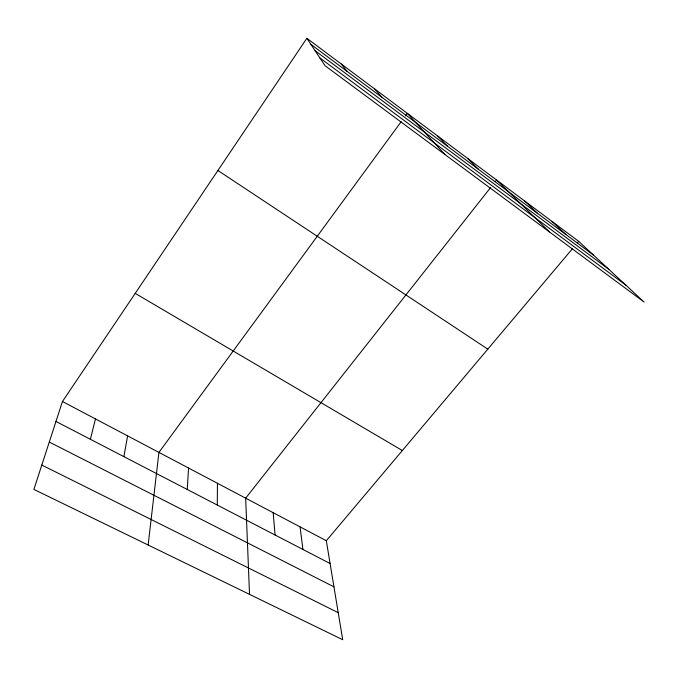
<?xml version="1.0" encoding="UTF-8"?>
<svg xmlns="http://www.w3.org/2000/svg" width="678" height="678" viewBox="0 0 678 678"><rect width="100%" height="100%" fill="white"/><g stroke="black" fill="none" stroke-linecap="round" stroke-linejoin="round"><path stroke-width="1.02" d="M217.282 505.059L217.452 483.287M187.264 489.499L188.552 468.032M148.143 545.01L158.923 452.404L401.156 121.718M123.879 456.65L127.608 435.878M90.394 439.293L95.462 418.919M306.863 38.29L325.033 65.69L644.1 302.066L578.665 241.343L306.863 38.29L62.452 401.503L33.9 489.406L342.695 639.71L326.321 540.73L572.622 248.512M405.461 115.845L407.309 113.328L444.861 154.457M490.686 187.442L245.656 498.169L249.529 594.36M495.254 181.653L496.559 180.001L549.426 231.927M577.325 242.936L578.665 241.343M41.807 465.066L338.22 612.675M49.282 442.048L333.949 586.843M55.977 421.453L330.093 563.528M62.452 401.503L326.321 540.73M135.219 293.371L402.342 450.531M217.901 170.492L487.804 349.136M319.897 57.944L625.938 285.209M315.109 50.723L608.785 269.293M310.897 44.367L593.479 255.089M552.036 221.443L565.935 234.546M524.679 201.01L537.603 213.417M467.642 158.398L478.439 169.305M437.903 136.185L447.539 146.262M374.841 89.072L381.875 97.293M341.373 64.071L346.958 71.258M300.066 526.882L302.922 549.451M273.183 512.695L275.082 535.018"/></g></svg>
